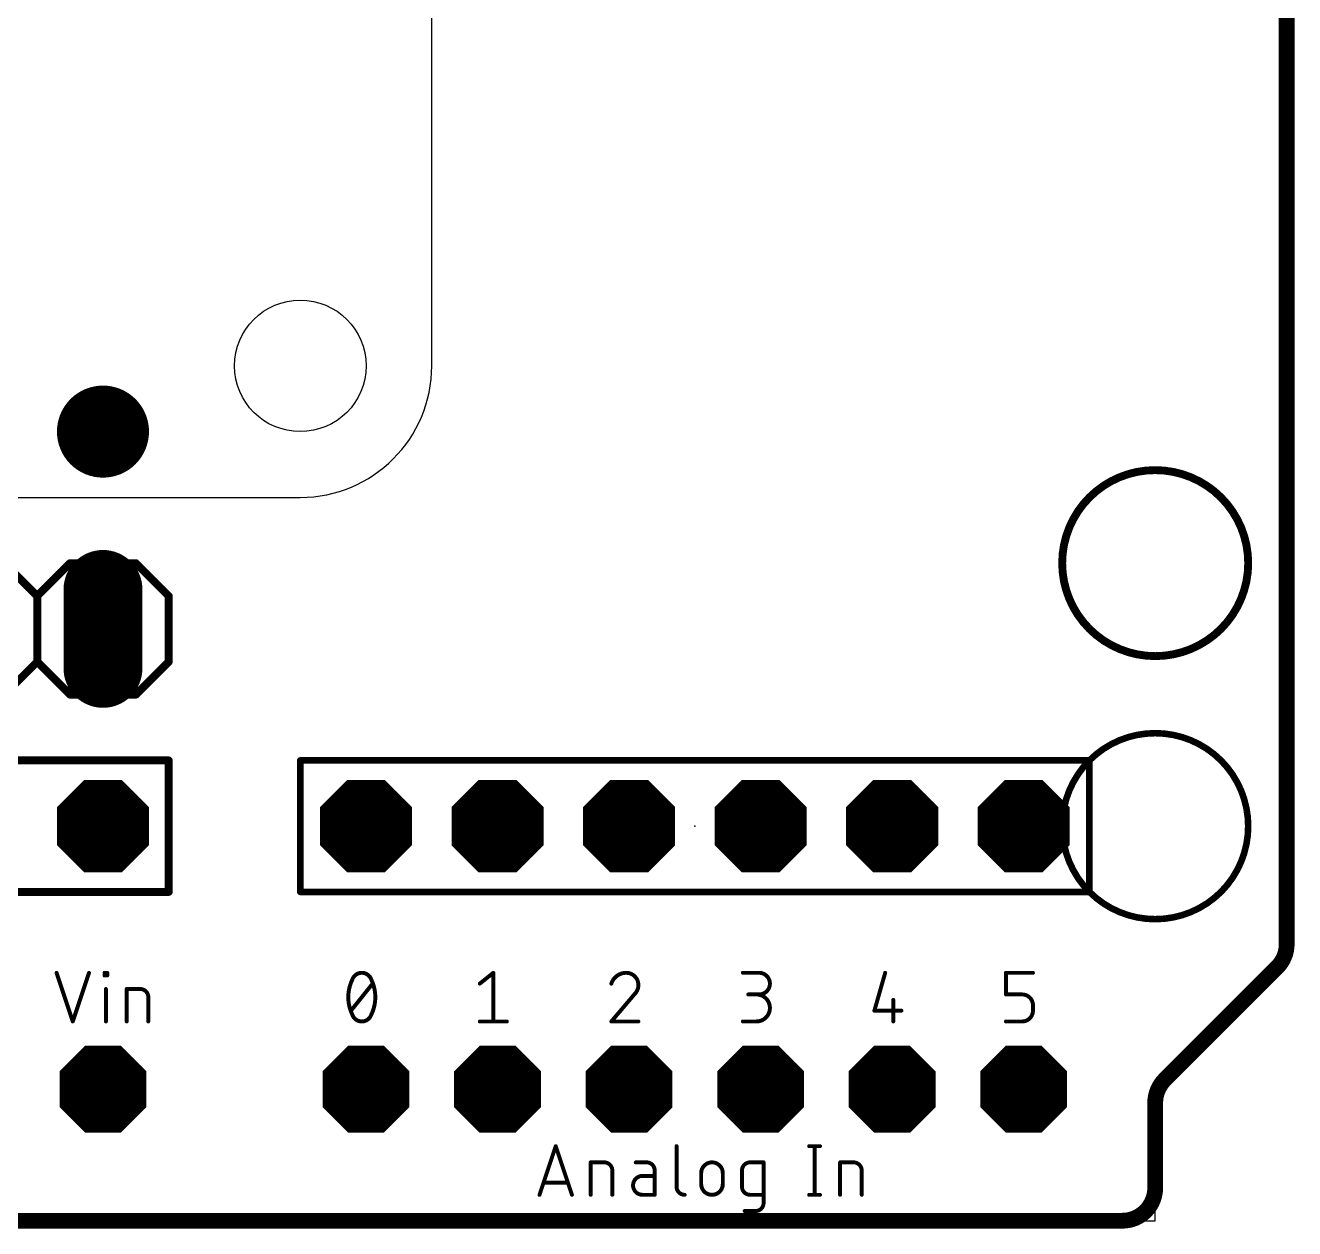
# Model space of a CAD drawing. Extents: x -0.2 to 68.7, y -0.2 to 53.5.
# Drawn here: x 44.22 to 68.73, y -0.15 to 23.09 of the extents above; entities that cross this region are included whole.
import ezdxf

# ---------------------------------------------------------------- set-up
doc = ezdxf.new("R2010")
doc.units = 0
for name, color, linetype in [('17', 82, 'CONTINUOUS'), ('20', 30, 'CONTINUOUS'), ('21', 253, 'CONTINUOUS'), ('23', 7, 'CONTINUOUS'), ('51', 253, 'CONTINUOUS')]:
    doc.layers.add(name, color=color, linetype=linetype)

# ---------------------------------------------------------------- blocks, each defined once
blk = doc.blocks.new('RECT')
blk.add_solid([(-0.5, -0.5), (0.5, -0.5), (-0.5, 0.5), (0.5, 0.5)])
blk = doc.blocks.new('OCTAGONP')
at = {"const_width": 0.5}
blk.add_lwpolyline([(-0.25, -0.1036), (-0.25, 0.1036), (-0.1036, 0.25), (0.1036, 0.25), (0.25, 0.1036), (0.25, -0.1036), (0.1036, -0.25), (-0.1036, -0.25), (-0.25, -0.1036), (-0.25, 0.1036)], dxfattribs=at)
blk = doc.blocks.new('LONGP100')
at = {"const_width": 1}
blk.add_lwpolyline([(-0.5, 0), (0.5, 0)], dxfattribs=at)
at = {"const_width": 0.5}
for points in [[(-0.5, 0.25, 1), (-0.5, -0.25)], [(0.5, -0.25, 1), (0.5, 0.25)]]:
    blk.add_lwpolyline(points, format="xyb", dxfattribs=at)
blk = doc.blocks.new('ROUNDP')
at = {"const_width": 0.5}
blk.add_lwpolyline([(0, -0.25, 1), (0, 0.25, 1), (0, -0.25)], format="xyb", dxfattribs=at)

msp = doc.modelspace()

# ---------------------------------------------------------------- linework, layer by layer
at = {"layer": '20', "const_width": 0.3048}
for points in [[(68.58, 37.837), (68.58, 5.343)], [(68.394, 4.894), (66.226, 2.726)], [(66.04, 2.277), (66.04, 0.635)], [(65.405, 0), (0.635, 0)]]:
    msp.add_lwpolyline(points, dxfattribs=at)
at = {"layer": '20'}
for points, const_width in [([(66.04, 10.904, 1), (66.04, 14.4961, 1), (66.04, 10.904)], 0.1524), ([(68.394, 4.894, 0.1989), (68.58, 5.343)], 0.3048), ([(68.6562, 5.343, 1), (68.5038, 5.343)], 0.1524), ([(68.5038, 5.343, 1), (68.6562, 5.343)], 0.1524), ([(68.3401, 4.9479, 1), (68.4479, 4.8401)], 0.1524), ([(68.4479, 4.8401, 1), (68.3401, 4.9479)], 0.1524), ([(66.226, 2.726, 0.1989), (66.04, 2.277)], 0.3048), ([(66.1721, 2.7799, 1), (66.2799, 2.6721)], 0.1524), ([(66.2799, 2.6721, 1), (66.1721, 2.7799)], 0.1524), ([(66.1162, 2.277, 1), (65.9638, 2.277)], 0.1524), ([(65.9638, 2.277, 1), (66.1162, 2.277)], 0.1524), ([(65.405, 0, 0.4142), (66.04, 0.635)], 0.3048), ([(66.1162, 0.635, 1), (65.9638, 0.635)], 0.1524), ([(65.9638, 0.635, 1), (66.1162, 0.635)], 0.1524), ([(65.405, 0.0762, 1), (65.405, -0.0762)], 0.1524), ([(65.405, -0.0762, 1), (65.405, 0.0762)], 0.1524)]:
    msp.add_lwpolyline(points, format="xyb", dxfattribs=dict(at, const_width=const_width))
msp.add_circle((49.53, 16.51), 1.27, dxfattribs=at)
at = {"layer": '21'}
for p, q in [((52.07, 16.51), (52.07, 34.29)), ((3.81, 13.97), (49.53, 13.97))]:
    msp.add_line(p, q, dxfattribs=at)
for points, const_width in [([(43.815, 12.7), (44.45, 12.065)], 0.1524), ([(44.45, 12.065), (45.085, 12.7)], 0.1524), ([(45.085, 12.7), (46.355, 12.7)], 0.1524), ([(46.355, 12.7), (46.99, 12.065)], 0.1524), ([(44.45, 12.065), (44.45, 10.795)], 0.1524), ([(46.99, 12.065), (46.99, 10.795)], 0.1524), ([(44.45, 10.795), (43.815, 10.16)], 0.1524), ([(45.085, 10.16), (44.45, 10.795)], 0.1524), ([(46.99, 10.795), (46.355, 10.16)], 0.1524), ([(46.355, 10.16), (45.085, 10.16)], 0.1524), ([(46.99, 8.89), (26.67, 8.89)], 0.1524), ([(46.99, 6.35), (46.99, 8.89)], 0.1524), ([(49.53, 6.35), (49.53, 8.89)], 0.127), ([(49.53, 8.89), (64.77, 8.89)], 0.127), ([(64.77, 8.89), (64.77, 6.35)], 0.127), ([(26.67, 6.35), (46.99, 6.35)], 0.1524), ([(64.77, 6.35), (49.53, 6.35)], 0.127), ([(44.8234, 4.7879), (45.1367, 3.8481)], 0.0762), ([(45.1367, 3.8481), (45.4499, 4.7879)], 0.0762), ([(45.7506, 4.7357), (45.7506, 4.7879)], 0.0762), ([(45.7506, 4.7879), (45.8028, 4.7879)], 0.0762), ([(45.8028, 4.7357), (45.7506, 4.7357)], 0.0762), ([(45.8028, 4.7879), (45.8028, 4.7357)], 0.0762), ([(52.9971, 4.5791), (53.2582, 4.7879)], 0.0762), ([(53.2582, 4.7879), (53.2582, 3.8481)], 0.0762), ([(58.0771, 4.7879), (58.3904, 4.7879)], 0.0762), ([(60.8259, 4.7879), (60.6171, 4.0569)], 0.0762), ([(63.1571, 4.3702), (63.1571, 4.7879)], 0.0762), ([(63.1571, 4.7879), (63.6792, 4.7879)], 0.0762), ([(45.7767, 3.8481), (45.7767, 4.4746)], 0.0762), ([(46.1775, 3.8481), (46.1775, 4.4746)], 0.0762), ([(46.1775, 4.4746), (46.4385, 4.4746)], 0.0762), ([(50.5093, 4.0569), (50.927, 4.5791)], 0.0762), ([(46.5952, 4.318), (46.5952, 3.8481)], 0.0762), ([(55.9809, 4.3702), (55.5371, 3.8481)], 0.0762), ([(58.3904, 4.3702), (58.1815, 4.3702)], 0.0762), ([(60.9826, 4.2658), (60.9826, 3.8481)], 0.0762), ([(63.4704, 4.3702), (63.1571, 4.3702)], 0.0762), ([(63.6792, 4.0569), (63.6792, 4.1614)], 0.0762), ([(60.6171, 4.0569), (61.1392, 4.0569)], 0.0762), ([(52.9971, 3.8481), (53.5192, 3.8481)], 0.0762), ([(55.5371, 3.8481), (56.0592, 3.8481)], 0.0762), ([(58.0771, 3.8481), (58.3382, 3.8481)], 0.0762), ([(63.1571, 3.8481), (63.4704, 3.8481)], 0.0762), ([(54.1502, 0.5004), (54.4635, 1.4402)], 0.0762), ([(54.4635, 1.4402), (54.7767, 0.5004)], 0.0762), ([(56.797, 1.4402), (56.797, 0.657)], 0.0762), ([(59.3577, 1.4402), (59.5666, 1.4402)], 0.0762), ([(59.4622, 1.4402), (59.4622, 0.5004)], 0.0762), ([(55.1385, 0.5004), (55.1385, 1.1269)], 0.0762), ([(55.1385, 1.1269), (55.3996, 1.1269)], 0.0762), ([(55.5562, 0.9703), (55.5562, 0.5004)], 0.0762), ([(56.218, 1.1269), (56.0091, 1.1269)], 0.0762), ([(56.3746, 0.5004), (56.3746, 0.9703)], 0.0762), ([(58.06, 0.657), (58.06, 0.9703)], 0.0762), ([(58.2167, 1.1269), (58.4777, 1.1269)], 0.0762), ([(58.4777, 1.1269), (58.4777, 0.3438)], 0.0762), ([(59.9543, 0.5004), (59.9543, 1.1269)], 0.0762), ([(59.9543, 1.1269), (60.2154, 1.1269)], 0.0762), ([(60.372, 0.9703), (60.372, 0.5004)], 0.0762), ([(54.6984, 0.7354), (54.2285, 0.7354)], 0.0762), ([(56.3746, 0.8659), (56.1397, 0.8659)], 0.0762), ([(57.2721, 0.7092), (57.2721, 0.9181)], 0.0762), ([(57.6898, 0.9181), (57.6898, 0.7092)], 0.0762), ([(56.1397, 0.5004), (56.3746, 0.5004)], 0.0762), ([(58.4777, 0.5004), (58.2167, 0.5004)], 0.0762), ([(59.3577, 0.5004), (59.5666, 0.5004)], 0.0762), ([(58.3211, 0.1871), (58.1122, 0.1871)], 0.0762)]:
    msp.add_lwpolyline(points, dxfattribs=dict(at, const_width=const_width))
for points, const_width in [([(45.085, 12.7381, 1), (45.085, 12.6619)], 0.0762), ([(45.1119, 12.6731, 1), (45.0581, 12.7269)], 0.0762), ([(46.3819, 12.7269, 1), (46.3281, 12.6731)], 0.0762), ([(46.355, 12.6619, 1), (46.355, 12.7381)], 0.0762), ([(44.4881, 12.065, 1), (44.4119, 12.065)], 0.0762), ([(44.4231, 12.0919, 1), (44.4769, 12.0381)], 0.0762), ([(44.4231, 12.0381, 1), (44.4769, 12.0919)], 0.0762), ([(47.0281, 12.065, 1), (46.9519, 12.065)], 0.0762), ([(46.9631, 12.0381, 1), (47.0169, 12.0919)], 0.0762), ([(44.4119, 10.795, 1), (44.4881, 10.795)], 0.0762), ([(44.4769, 10.8219, 1), (44.4231, 10.7681)], 0.0762), ([(44.4769, 10.7681, 1), (44.4231, 10.8219)], 0.0762), ([(46.9519, 10.795, 1), (47.0281, 10.795)], 0.0762), ([(47.0169, 10.7681, 1), (46.9631, 10.8219)], 0.0762), ([(45.085, 10.1981, 1), (45.085, 10.1219)], 0.0762), ([(45.0581, 10.1331, 1), (45.1119, 10.1869)], 0.0762), ([(46.3281, 10.1869, 1), (46.3819, 10.1331)], 0.0762), ([(46.355, 10.1219, 1), (46.355, 10.1981)], 0.0762), ([(47.0281, 8.89, 1), (46.9519, 8.89)], 0.0762), ([(46.99, 8.8519, 1), (46.99, 8.9281)], 0.0762), ([(49.5618, 8.89, 1), (49.4982, 8.89)], 0.0635), ([(49.53, 8.9218, 1), (49.53, 8.8582)], 0.0635), ([(64.8017, 8.89, 1), (64.7382, 8.89)], 0.0635), ([(64.77, 8.8582, 1), (64.77, 8.9218)], 0.0635), ([(46.9519, 6.35, 1), (47.0281, 6.35)], 0.0762), ([(46.99, 6.3119, 1), (46.99, 6.3881)], 0.0762), ([(49.4982, 6.35, 1), (49.5618, 6.35)], 0.0635), ([(49.53, 6.3818, 1), (49.53, 6.3183)], 0.0635), ([(64.7382, 6.35, 1), (64.8017, 6.35)], 0.0635), ([(64.77, 6.3183, 1), (64.77, 6.3818)], 0.0635), ([(44.8415, 4.7939, 1), (44.8053, 4.7819)], 0.0381), ([(45.468, 4.7819, 1), (45.4319, 4.7939)], 0.0381), ([(45.7506, 4.807, 1), (45.7506, 4.7689)], 0.0381), ([(45.7506, 4.7547, 1), (45.7506, 4.7166)], 0.0381), ([(45.7697, 4.7879, 1), (45.7316, 4.7879)], 0.0381), ([(45.7316, 4.7357, 1), (45.7697, 4.7357)], 0.0381), ([(45.8219, 4.7879, 1), (45.7838, 4.7879)], 0.0381), ([(45.7838, 4.7357, 1), (45.8219, 4.7357)], 0.0381), ([(45.8028, 4.7689, 1), (45.8028, 4.807)], 0.0381), ([(45.8028, 4.7166, 1), (45.8028, 4.7547)], 0.0381), ([(50.5354, 4.6574, 0.1139), (50.4571, 4.318)], 0.0762), ([(50.7182, 4.7879, 0.3205), (50.5354, 4.6574)], 0.0762), ([(50.5174, 4.6636, 1), (50.5534, 4.6512)], 0.0381), ([(50.5525, 4.649, 1), (50.5183, 4.6657)], 0.0381), ([(50.9009, 4.6574, 0.3205), (50.7182, 4.7879)], 0.0762), ([(50.7182, 4.8069, 1), (50.7182, 4.7689)], 0.0381), ([(50.7182, 4.7689, 1), (50.7182, 4.8069)], 0.0381), ([(50.9792, 4.318, 0.1139), (50.9009, 4.6574)], 0.0762), ([(50.918, 4.6657, 1), (50.8838, 4.649)], 0.0381), ([(50.8829, 4.6512, 1), (50.9189, 4.6636)], 0.0381), ([(53.2772, 4.7879, 1), (53.2391, 4.7879)], 0.0381), ([(53.2701, 4.773, 1), (53.2463, 4.8028)], 0.0381), ([(55.8243, 4.7879, 0.3252), (55.5371, 4.5791)], 0.0762), ([(55.8243, 4.807, 1), (55.8243, 4.7689)], 0.0381), ([(56.0592, 4.553, 0.4142), (55.8243, 4.7879)], 0.0762), ([(55.8243, 4.7689, 1), (55.8243, 4.8069)], 0.0381), ([(58.0771, 4.807, 1), (58.0771, 4.7689)], 0.0381), ([(58.3904, 4.807, 1), (58.3904, 4.7689)], 0.0381), ([(58.3904, 4.3702, 1), (58.3904, 4.7879)], 0.0762), ([(58.3904, 4.7689, 1), (58.3904, 4.807)], 0.0381), ([(60.8443, 4.7827, 1), (60.8076, 4.7931)], 0.0381), ([(63.1761, 4.7879, 1), (63.138, 4.7879)], 0.0381), ([(63.1571, 4.807, 1), (63.1571, 4.7689)], 0.0381), ([(63.6792, 4.7689, 1), (63.6792, 4.807)], 0.0381), ([(45.7958, 4.4746, 1), (45.7577, 4.4746)], 0.0381), ([(46.1965, 4.4746, 1), (46.1584, 4.4746)], 0.0381), ([(46.1775, 4.4937, 1), (46.1775, 4.4556)], 0.0381), ([(46.5952, 4.318, 0.4142), (46.4385, 4.4746)], 0.0762), ([(46.4385, 4.4937, 1), (46.4386, 4.4556)], 0.0381), ([(46.4385, 4.4556, 1), (46.4385, 4.4937)], 0.0381), ([(50.9419, 4.5672, 1), (50.9121, 4.591)], 0.0381), ([(52.9852, 4.5939, 1), (53.009, 4.5642)], 0.0381), ([(55.519, 4.5849, 1), (55.5552, 4.5732)], 0.0381), ([(55.9809, 4.3702, 0.2052), (56.0592, 4.553)], 0.0762), ([(56.0783, 4.5529, 1), (56.0402, 4.553)], 0.0381), ([(56.0402, 4.553, 1), (56.0783, 4.553)], 0.0381), ([(46.6142, 4.318, 1), (46.5761, 4.318)], 0.0381), ([(46.5761, 4.318, 1), (46.6142, 4.318)], 0.0381), ([(50.4571, 4.318, 0.1139), (50.5354, 3.9786)], 0.0762), ([(50.4762, 4.318, 1), (50.4381, 4.318)], 0.0381), ([(50.4381, 4.318, 1), (50.4761, 4.318)], 0.0381), ([(50.9009, 3.9786, 0.1139), (50.9792, 4.318)], 0.0762), ([(50.9983, 4.318, 1), (50.9602, 4.318)], 0.0381), ([(50.9602, 4.318, 1), (50.9983, 4.318)], 0.0381), ([(55.9678, 4.384, 1), (55.994, 4.3564)], 0.0381), ([(55.9954, 4.3579, 1), (55.9664, 4.3825)], 0.0381), ([(58.1815, 4.3893, 1), (58.1815, 4.3512)], 0.0381), ([(58.3382, 4.3893, 1), (58.3382, 4.3512)], 0.0381), ([(58.3382, 3.8481, 1), (58.3382, 4.3702)], 0.0762), ([(58.3904, 4.3893, 1), (58.3904, 4.3512)], 0.0381), ([(58.3904, 4.3512, 1), (58.3904, 4.3893)], 0.0381), ([(61.0016, 4.2658, 1), (60.9635, 4.2658)], 0.0381), ([(63.138, 4.3702, 1), (63.1761, 4.3702)], 0.0381), ([(63.1571, 4.3893, 1), (63.1571, 4.3512)], 0.0381), ([(63.4704, 4.3893, 1), (63.4704, 4.3512)], 0.0381), ([(63.6792, 4.1614, 0.4142), (63.4704, 4.3702)], 0.0762), ([(63.4704, 4.3512, 1), (63.4704, 4.3893)], 0.0381), ([(63.6983, 4.1614, 1), (63.6602, 4.1614)], 0.0381), ([(63.6602, 4.1614, 1), (63.6983, 4.1614)], 0.0381), ([(50.4944, 4.0688, 1), (50.5242, 4.045)], 0.0381), ([(50.5354, 3.9786, 0.3205), (50.7182, 3.8481)], 0.0762), ([(50.5534, 3.9848, 1), (50.5174, 3.9724)], 0.0381), ([(50.5183, 3.9703, 1), (50.5525, 3.987)], 0.0381), ([(50.7182, 3.8481, 0.3205), (50.9009, 3.9786)], 0.0762), ([(50.8838, 3.987, 1), (50.918, 3.9703)], 0.0381), ([(50.9189, 3.9724, 1), (50.8829, 3.9848)], 0.0381), ([(60.6171, 4.076, 1), (60.6171, 4.0379)], 0.0381), ([(60.5988, 4.0622, 1), (60.6354, 4.0517)], 0.0381), ([(61.1392, 4.0379, 1), (61.1392, 4.076)], 0.0381), ([(63.4704, 3.8481, 0.4142), (63.6792, 4.0569)], 0.0762), ([(63.6983, 4.0569, 1), (63.6602, 4.0569)], 0.0381), ([(63.6602, 4.0569, 1), (63.6983, 4.0569)], 0.0381), ([(45.1186, 3.8541, 1), (45.1547, 3.8421)], 0.0381), ([(45.1186, 3.8421, 1), (45.1547, 3.8541)], 0.0381), ([(45.7577, 3.8481, 1), (45.7958, 3.8481)], 0.0381), ([(46.1584, 3.8481, 1), (46.1965, 3.8481)], 0.0381), ([(46.5761, 3.8481, 1), (46.6142, 3.8481)], 0.0381), ([(50.7182, 3.8671, 1), (50.7182, 3.8291)], 0.0381), ([(50.7182, 3.8291, 1), (50.7182, 3.8671)], 0.0381), ([(52.9971, 3.8672, 1), (52.9971, 3.8291)], 0.0381), ([(53.2391, 3.8481, 1), (53.2772, 3.8481)], 0.0381), ([(53.5192, 3.8291, 1), (53.5192, 3.8672)], 0.0381), ([(55.5371, 3.8672, 1), (55.5371, 3.8291)], 0.0381), ([(55.5226, 3.8604, 1), (55.5516, 3.8358)], 0.0381), ([(56.0592, 3.8291, 1), (56.0592, 3.8672)], 0.0381), ([(58.0771, 3.8672, 1), (58.0771, 3.8291)], 0.0381), ([(58.3382, 3.8672, 1), (58.3382, 3.8291)], 0.0381), ([(58.3382, 3.8291, 1), (58.3382, 3.8672)], 0.0381), ([(60.9635, 3.8481, 1), (61.0016, 3.8481)], 0.0381), ([(63.1571, 3.8672, 1), (63.1571, 3.8291)], 0.0381), ([(63.4704, 3.8672, 1), (63.4704, 3.8291)], 0.0381), ([(63.4704, 3.8291, 1), (63.4704, 3.8672)], 0.0381), ([(54.4815, 1.4462, 1), (54.4454, 1.4342)], 0.0381), ([(54.4815, 1.4342, 1), (54.4454, 1.4462)], 0.0381), ([(56.816, 1.4402, 1), (56.7779, 1.4402)], 0.0381), ([(59.3577, 1.4593, 1), (59.3577, 1.4212)], 0.0381), ([(59.4812, 1.4402, 1), (59.4431, 1.4402)], 0.0381), ([(59.5666, 1.4212, 1), (59.5666, 1.4593)], 0.0381), ([(55.1385, 1.146, 1), (55.1385, 1.1079)], 0.0381), ([(55.1576, 1.1269, 1), (55.1195, 1.1269)], 0.0381), ([(55.5562, 0.9703, 0.4142), (55.3996, 1.1269)], 0.0762), ([(55.3996, 1.146, 1), (55.3996, 1.1079)], 0.0381), ([(55.3996, 1.1079, 1), (55.3996, 1.146)], 0.0381), ([(55.5753, 0.9703, 1), (55.5372, 0.9703)], 0.0381), ([(55.5372, 0.9703, 1), (55.5753, 0.9703)], 0.0381), ([(56.0091, 1.146, 1), (56.0091, 1.1079)], 0.0381), ([(56.3746, 0.9703, 0.4142), (56.218, 1.1269)], 0.0762), ([(56.218, 1.146, 1), (56.218, 1.1079)], 0.0381), ([(56.218, 1.1079, 1), (56.218, 1.146)], 0.0381), ([(56.3937, 0.9703, 1), (56.3556, 0.9703)], 0.0381), ([(56.3556, 0.9703, 1), (56.3937, 0.9703)], 0.0381), ([(57.6898, 0.9181, 1), (57.2721, 0.9181)], 0.0762), ([(58.2167, 1.1269, 0.4142), (58.06, 0.9703)], 0.0762), ([(58.0791, 0.9703, 1), (58.041, 0.9703)], 0.0381), ([(58.041, 0.9703, 1), (58.0791, 0.9703)], 0.0381), ([(58.2167, 1.146, 1), (58.2167, 1.1079)], 0.0381), ([(58.2167, 1.1079, 1), (58.2167, 1.146)], 0.0381), ([(58.4968, 1.1269, 1), (58.4587, 1.1269)], 0.0381), ([(58.4777, 1.1079, 1), (58.4777, 1.146)], 0.0381), ([(59.9734, 1.1269, 1), (59.9353, 1.1269)], 0.0381), ([(59.9543, 1.146, 1), (59.9543, 1.1079)], 0.0381), ([(60.372, 0.9703, 0.4142), (60.2154, 1.1269)], 0.0762), ([(60.2154, 1.146, 1), (60.2154, 1.1079)], 0.0381), ([(60.2154, 1.1079, 1), (60.2154, 1.146)], 0.0381), ([(60.3911, 0.9703, 1), (60.353, 0.9703)], 0.0381), ([(60.353, 0.9703, 1), (60.3911, 0.9703)], 0.0381), ([(54.2285, 0.7544, 1), (54.2285, 0.7163)], 0.0381), ([(54.6984, 0.7163, 1), (54.6984, 0.7544)], 0.0381), ([(56.1397, 0.8659, 1), (56.1397, 0.5004)], 0.0762), ([(56.1397, 0.8849, 1), (56.1397, 0.8468)], 0.0381), ([(56.1397, 0.8468, 1), (56.1397, 0.8849)], 0.0381), ([(56.3746, 0.8468, 1), (56.3746, 0.8849)], 0.0381), ([(57.2721, 0.7092, 1), (57.6898, 0.7092)], 0.0762), ([(57.2912, 0.9181, 1), (57.2531, 0.9181)], 0.0381), ([(57.2531, 0.9181, 1), (57.2912, 0.9181)], 0.0381), ([(57.2912, 0.7092, 1), (57.2531, 0.7092)], 0.0381), ([(57.7089, 0.9181, 1), (57.6708, 0.9181)], 0.0381), ([(57.6708, 0.9181, 1), (57.7089, 0.9181)], 0.0381), ([(57.7089, 0.7092, 1), (57.6708, 0.7092)], 0.0381), ([(54.1321, 0.5064, 1), (54.1683, 0.4944)], 0.0381), ([(54.7587, 0.4944, 1), (54.7948, 0.5064)], 0.0381), ([(55.1195, 0.5004, 1), (55.1576, 0.5004)], 0.0381), ([(55.5372, 0.5004, 1), (55.5753, 0.5004)], 0.0381), ([(56.1397, 0.5195, 1), (56.1397, 0.4814)], 0.0381), ([(56.1397, 0.4814, 1), (56.1397, 0.5195)], 0.0381), ([(56.3556, 0.5004, 1), (56.3937, 0.5004)], 0.0381), ([(56.3746, 0.4814, 1), (56.3746, 0.5195)], 0.0381), ([(56.797, 0.657, 0.4142), (56.9536, 0.5004)], 0.0762), ([(56.816, 0.657, 1), (56.7779, 0.657)], 0.0381), ([(56.7779, 0.657, 1), (56.816, 0.657)], 0.0381), ([(56.9536, 0.4814, 1), (56.9536, 0.5195)], 0.0381), ([(57.2531, 0.7092, 1), (57.2912, 0.7092)], 0.0381), ([(57.6708, 0.7092, 1), (57.7089, 0.7092)], 0.0381), ([(58.06, 0.657, 0.4142), (58.2167, 0.5004)], 0.0762), ([(58.0791, 0.657, 1), (58.041, 0.657)], 0.0381), ([(58.041, 0.657, 1), (58.0791, 0.657)], 0.0381), ([(58.2167, 0.5195, 1), (58.2167, 0.4814)], 0.0381), ([(58.2167, 0.4814, 1), (58.2167, 0.5195)], 0.0381), ([(58.4777, 0.4814, 1), (58.4777, 0.5195)], 0.0381), ([(59.3577, 0.5195, 1), (59.3577, 0.4814)], 0.0381), ([(59.4431, 0.5004, 1), (59.4812, 0.5004)], 0.0381), ([(59.5666, 0.4814, 1), (59.5666, 0.5195)], 0.0381), ([(59.9353, 0.5004, 1), (59.9734, 0.5004)], 0.0381), ([(60.353, 0.5004, 1), (60.3911, 0.5004)], 0.0381), ([(58.3211, 0.1871, 0.4142), (58.4777, 0.3438)], 0.0762), ([(58.4968, 0.3438, 1), (58.4587, 0.3438)], 0.0381), ([(58.4587, 0.3438, 1), (58.4968, 0.3438)], 0.0381), ([(58.1122, 0.2062, 1), (58.1122, 0.1681)], 0.0381), ([(58.3211, 0.2062, 1), (58.3211, 0.1681)], 0.0381), ([(58.3211, 0.1681, 1), (58.3211, 0.2062)], 0.0381)]:
    msp.add_lwpolyline(points, format="xyb", dxfattribs=dict(at, const_width=const_width))
msp.add_arc((49.53, 16.51), 2.54, 270, 0, dxfattribs=at)
at = {"layer": '23'}
msp.add_point((57.15, 7.62), dxfattribs=at)
at = {"layer": '51'}
for p, q in [((68.58, 5.08), (68.58, 37.846)), ((66.04, 2.54), (68.58, 5.08)), ((66.04, 0), (66.04, 2.54)), ((0, 0), (66.04, 0))]:
    msp.add_line(p, q, dxfattribs=at)
at = {"layer": '51', "const_width": 0.127}
msp.add_lwpolyline([(66.04, 5.824, 1), (66.04, 9.416, 1), (66.04, 5.824)], format="xyb", dxfattribs=at)

# ---------------------------------------------------------------- block references
at = {"layer": '17'}
for name, p, xscale, yscale in [('ROUNDP', (45.72, 15.24), 1.778, 1.778), ('ROUNDP', (45.72, 15.24), 1.778, 1.778), ('OCTAGONP', (45.72, 2.54), 1.6764, 1.6764), ('OCTAGONP', (45.72, 2.54), 1.6764, 1.6764), ('OCTAGONP', (50.8, 2.54), 1.6764, 1.6764), ('OCTAGONP', (50.8, 2.54), 1.6764, 1.6764), ('OCTAGONP', (53.34, 2.54), 1.6764, 1.6764), ('OCTAGONP', (53.34, 2.54), 1.6764, 1.6764), ('OCTAGONP', (55.88, 2.54), 1.6764, 1.6764), ('OCTAGONP', (55.88, 2.54), 1.6764, 1.6764), ('OCTAGONP', (58.42, 2.54), 1.6764, 1.6764), ('OCTAGONP', (58.42, 2.54), 1.6764, 1.6764), ('OCTAGONP', (60.96, 2.54), 1.6764, 1.6764), ('OCTAGONP', (60.96, 2.54), 1.6764, 1.6764), ('OCTAGONP', (63.5, 2.54), 1.6764, 1.6764), ('OCTAGONP', (63.5, 2.54), 1.6764, 1.6764)]:
    msp.add_blockref(name, p, dxfattribs=dict(at, xscale=xscale, yscale=yscale))
for name, p, xscale, yscale, rotation in [('LONGP100', (45.72, 11.43), 1.524, 1.524, 90), ('LONGP100', (45.72, 11.43), 1.524, 1.524, 90), ('OCTAGONP', (45.72, 7.62), 1.778, 1.778, 270), ('OCTAGONP', (45.72, 7.62), 1.778, 1.778, 270), ('OCTAGONP', (50.8, 7.62), 1.778, 1.778, 270), ('OCTAGONP', (50.8, 7.62), 1.778, 1.778, 270), ('OCTAGONP', (53.34, 7.62), 1.778, 1.778, 270), ('OCTAGONP', (53.34, 7.62), 1.778, 1.778, 270), ('OCTAGONP', (55.88, 7.62), 1.778, 1.778, 270), ('OCTAGONP', (55.88, 7.62), 1.778, 1.778, 270), ('OCTAGONP', (58.42, 7.62), 1.778, 1.778, 270), ('OCTAGONP', (58.42, 7.62), 1.778, 1.778, 270), ('OCTAGONP', (60.96, 7.62), 1.778, 1.778, 270), ('OCTAGONP', (60.96, 7.62), 1.778, 1.778, 270), ('OCTAGONP', (63.5, 7.62), 1.778, 1.778, 270), ('OCTAGONP', (63.5, 7.62), 1.778, 1.778, 270)]:
    msp.add_blockref(name, p, dxfattribs=dict(at, xscale=xscale, yscale=yscale, rotation=rotation))
at = {"layer": '51', "xscale": 0.508, "yscale": 0.508}
msp.add_blockref('RECT', (45.72, 11.43), dxfattribs=at)
at = {"layer": '51', "xscale": 0.508, "yscale": 0.508, "rotation": 180}
for p in [(45.72, 7.62), (50.8, 7.62), (53.34, 7.62), (55.88, 7.62), (58.42, 7.62), (60.96, 7.62), (63.5, 7.62)]:
    msp.add_blockref('RECT', p, dxfattribs=at)

doc.saveas('drawing.dxf')
